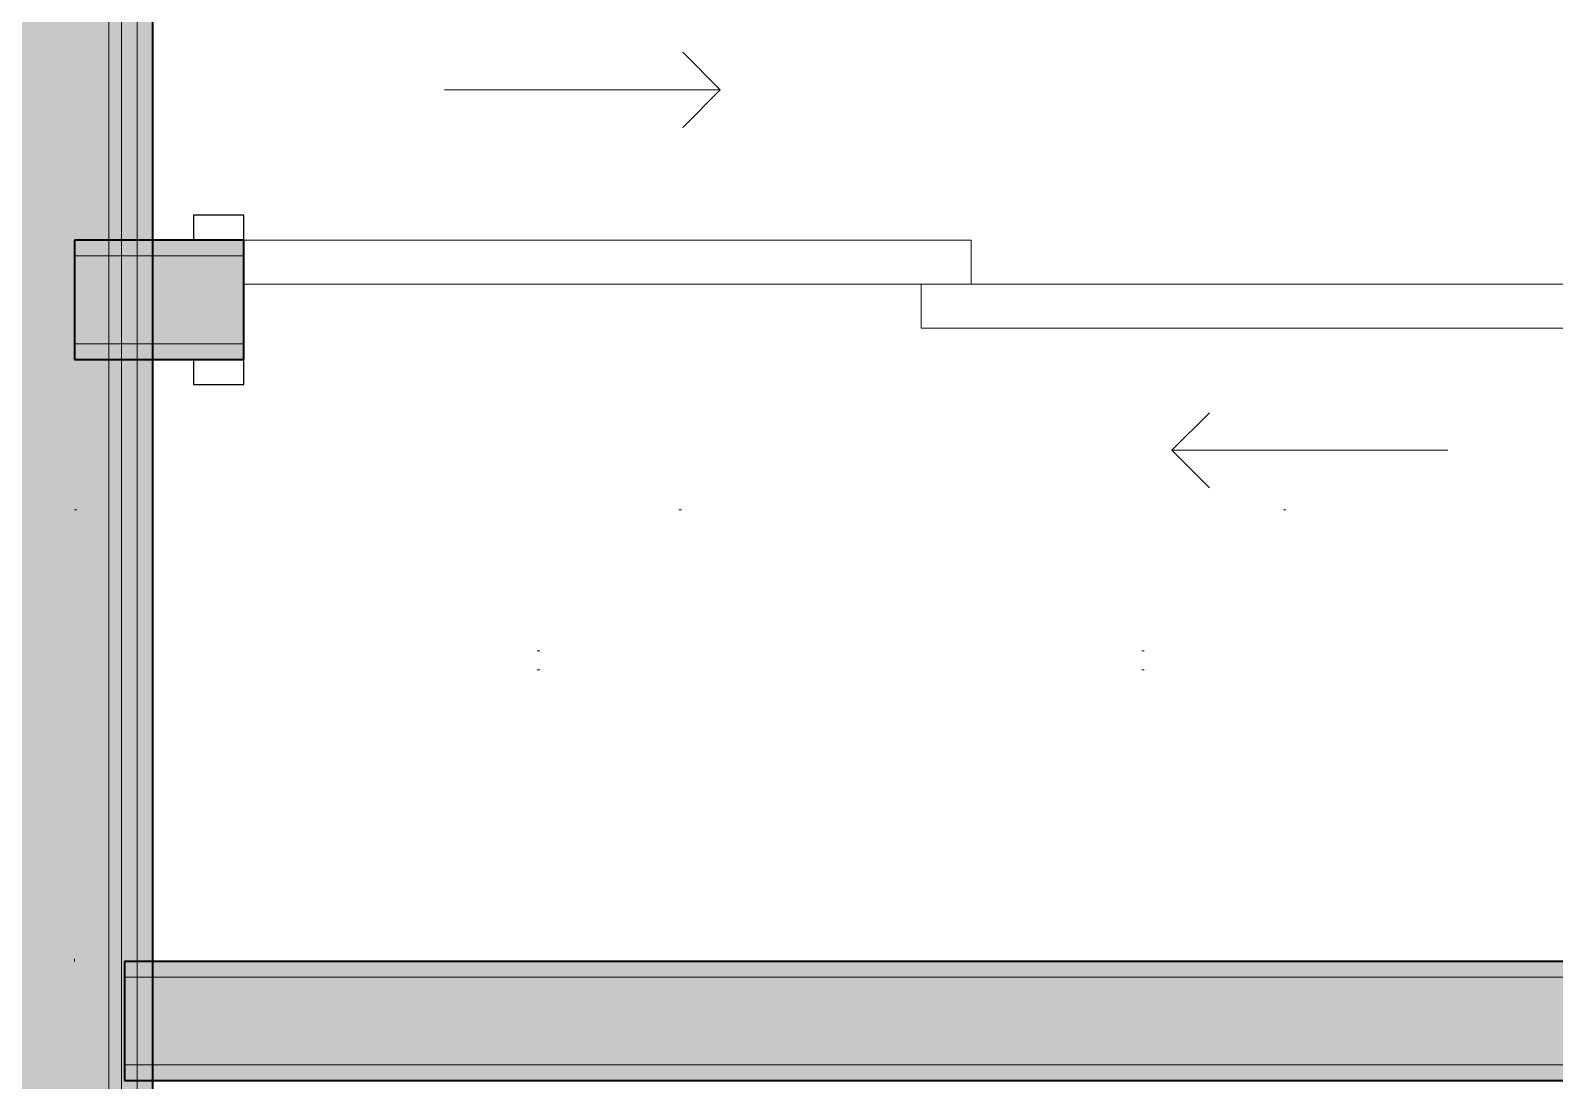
# Model space of a CAD drawing. Header units: inches. Extents: x 6 to 8416, y -388 to 6104.
# Drawn here: x 4977.2 to 5037.9, y 490.7 to 532.5 of the extents above; entities that cross this region are included whole.
import ezdxf

# ---------------------------------------------------------------- set-up
doc = ezdxf.new("R2010")
doc.units = ezdxf.units.IN
doc.header["$MEASUREMENT"] = 0
doc.linetypes.add('Dot 1_16_', pattern=[24, 0, -24])
for name, color, linetype, lineweight in [('A-DOOR', 31, 'Continuous', 18), ('A-DOOR-FRAM', 31, 'Continuous', 25), ('A-ROOM', 32, 'Continuous', 13), ('A-WALL', 113, 'Continuous', 25), ('A-WALL-PATT', 111, 'Continuous', 35), ('I-WALL', 2, 'Continuous', 25), ('Q-CASE', 31, 'Continuous', 18)]:
    doc.layers.add(name, color=color, linetype=linetype, lineweight=lineweight)

# ---------------------------------------------------------------- blocks, each defined once
blk = doc.blocks.new('CW Closet Shelf-AM - CW Closet Shelf-AM-5481446-LEVEL 3 - PLAN Copy 1 Copy 1')
at = {"layer": 'Q-CASE', "linetype": 'Dot 1_16_', "lineweight": 9}
for p, q in [((-32.637, -24), (34.113, -24)), ((34.113, -24), (34.113, -42)), ((-32.637, -35.625), (34.113, -35.625)), ((-32.637, -36.375), (34.113, -36.375)), ((34.113, -42), (-32.637, -42))]:
    blk.add_line(p, q, dxfattribs=at)
blk = doc.blocks.new('Unit-Double-Sliding-Flush-ICC ADA-AM - 56_ x 84_-FG-NR __U-S2 _ SLIDING CLOSET_-5466156-LEVEL 3 - PLAN Copy 1 Copy 1')
at = {"layer": 'A-DOOR', "lineweight": 9}
for p, q in [((-10.5, 14.875), (-9, 13.375)), ((-20, 13.375), (-9, 13.375)), ((-9, 13.375), (-10.5, 11.875)), ((1, 7.375), (-28, 7.375)), ((-28, 7.375), (-28, 5.625)), ((1, 7.375), (1, 5.625)), ((-28, 5.625), (-1, 5.625)), ((-1, 5.625), (1, 5.625)), ((1, 5.625), (-1, 5.625)), ((-1, 3.875), (-1, 5.625)), ((28, 5.625), (1, 5.625)), ((28, 3.875), (28, 5.625)), ((-1, 3.875), (28, 3.875)), ((9, -1), (10.5, 0.5)), ((10.5, -2.5), (9, -1)), ((20, -1), (9, -1))]:
    blk.add_line(p, q, dxfattribs=at)
at = {"layer": 'A-DOOR'}
for p, q in [((1, 7.375), (-28, 7.375)), ((-28, 7.375), (-28, 5.625)), ((1, 5.625), (1, 7.375)), ((-28, 5.625), (1, 5.625)), ((28, 5.625), (-1, 5.625)), ((-1, 5.625), (-1, 3.875)), ((28, 3.875), (28, 5.625)), ((-1, 3.875), (28, 3.875))]:
    blk.add_line(p, q, dxfattribs=at)
at = {"layer": 'A-DOOR-FRAM'}
for p, q in [((-28, 8.375), (-30, 8.375)), ((-30, 8.375), (-30, 7.375)), ((-28, 7.375), (-28, 8.375)), ((30, 8.375), (28, 8.375)), ((28, 8.375), (28, 7.375)), ((30, 7.375), (30, 8.375)), ((-30, 7.375), (-28, 7.375)), ((28, 7.375), (30, 7.375)), ((-28, 2.625), (-30, 2.625)), ((-30, 2.625), (-30, 1.625)), ((-28, 1.625), (-28, 2.625)), ((30, 2.625), (28, 2.625)), ((28, 2.625), (28, 1.625)), ((30, 1.625), (30, 2.625)), ((-30, 1.625), (-28, 1.625)), ((28, 1.625), (30, 1.625))]:
    blk.add_line(p, q, dxfattribs=at)
at = {"layer": 'A-DOOR-FRAM', "lineweight": 18}
for p, q in [((-28, 8.375), (-30, 8.375)), ((-30, 8.375), (-30, 7.375)), ((-28, 8.375), (-28, 7.375)), ((30, 8.375), (28, 8.375)), ((28, 8.375), (28, 7.375)), ((30, 8.375), (30, 7.375)), ((-30, 7.375), (-28, 7.375)), ((28, 7.375), (30, 7.375)), ((-28, 2.625), (-30, 2.625)), ((-30, 2.625), (-30, 1.625)), ((-28, 2.625), (-28, 1.625)), ((30, 2.625), (28, 2.625)), ((28, 2.625), (28, 1.625)), ((30, 2.625), (30, 1.625)), ((-30, 1.625), (-28, 1.625)), ((28, 1.625), (30, 1.625))]:
    blk.add_line(p, q, dxfattribs=at)

msp = doc.modelspace()

# ---------------------------------------------------------------- hatches: boundary and pattern name
at = {"layer": 'A-WALL-PATT'}
for points in [[(4980.29033733, 337.56077679), (4980.79033733, 337.56077679), (4980.79033733, 624.56077679), (4980.29033733, 624.56077679), (4980.29033733, 340.95243581)], [(4981.41533733, 337.56077679), (4981.41533733, 623.93577679), (4980.79033733, 623.93577679), (4980.79033733, 337.56077679)]]:
    msp.add_hatch(color=10, dxfattribs=at).paths.add_polyline_path(points)
at = {"layer": 'A-WALL-PATT', "lineweight": 25}
msp.add_hatch(color=10, dxfattribs=at).paths.add_polyline_path([(4981.41533733, 338.18577679), (4982.04033733, 338.18577679), (4982.04033733, 623.31077679), (4981.41533733, 623.31077679), (4981.41533733, 340.95243581)])
at = {"layer": 'A-WALL-PATT', "lineweight": 25, "transparency": 33554560}
h = msp.add_hatch(color=10, dxfattribs=at)
h.paths.add_polyline_path([(4985.66533733, 523.56077679), (4985.66533733, 524.18577679), (4978.91533733, 524.18577679), (4978.91533733, 523.56077679), (4983.38303685, 523.56077679)])
h.paths.add_polyline_path([(5041.66533733, 523.56077679), (5050.41533733, 523.56077679), (5050.41533733, 524.18577679), (5041.66533733, 524.18577679)])
at = {"layer": 'A-WALL-PATT', "transparency": 33554560}
h = msp.add_hatch(color=10, dxfattribs=at)
h.paths.add_polyline_path([(4985.66533733, 519.43577679), (4985.66533733, 520.06077679), (4978.91533733, 520.06077679), (4978.91533733, 519.43577679), (4983.38303685, 519.43577679)])
h.paths.add_polyline_path([(5041.66533733, 519.43577679), (5046.29033733, 519.43577679), (5046.29033733, 520.06077679), (5041.66533733, 520.06077679)])
at = {"layer": 'A-WALL-PATT', "lineweight": 25, "transparency": 33554560}
msp.add_hatch(color=10, dxfattribs=at).paths.add_polyline_path([(5045.66533733, 494.81077679), (5045.66533733, 495.43577679), (4980.91533733, 495.43577679), (4980.91533733, 494.81077679), (5017.12553685, 494.81077679)])
at = {"layer": 'A-WALL-PATT', "transparency": 33554560}
msp.add_hatch(color=10, dxfattribs=at).paths.add_polyline_path([(4980.91533733, 490.68577679), (5045.66533733, 490.68577679), (5045.66533733, 491.31077679), (4980.91533733, 491.31077679)])
at = {"layer": 'I-WALL'}
msp.add_hatch(color=10, dxfattribs=at).paths.add_polyline_path([(4974.79033733, 332.06077679), (4980.29033733, 332.06077679), (4980.29033733, 624.56077679), (4974.79033733, 624.56077679), (4974.79033733, 337.56077679)])
at = {"layer": 'I-WALL', "transparency": 33554560}
h = msp.add_hatch(color=10, dxfattribs=at)
h.paths.add_polyline_path([(5046.29033733, 520.06077679), (5049.79033733, 520.06077679), (5049.79033733, 523.56077679), (5041.66533733, 523.56077679), (5041.66533733, 520.06077679)])
h.paths.add_polyline_path([(4978.91533733, 520.06077679), (4985.66533733, 520.06077679), (4985.66533733, 523.56077679), (4978.91533733, 523.56077679)])
msp.add_hatch(color=10, dxfattribs=at).paths.add_polyline_path([(5046.29033733, 491.31077679), (5046.29033733, 494.81077679), (4980.91533733, 494.81077679), (4980.91533733, 491.31077679), (5045.66533733, 491.31077679)])

# ---------------------------------------------------------------- linework, layer by layer
at = {"layer": 'A-ROOM', "lineweight": 9, "flags": 128}
msp.add_lwpolyline([(5095.54033733, 623.31077679), (4982.04033733, 623.31077679), (4982.04033733, 370.93577679), (4982.04033733, 340.31077679), (4982.04033733, 338.18577679), (5014.66533733, 338.18577679), (5014.66533733, 338.68577679), (5356.66533733, 338.68577679), (5356.66533733, 467.18577679), (5448.16533733, 467.18577679), (5448.16533733, 499.68577679), (5447.66533733, 499.68577679), (5447.66533733, 842.93577679), (5448.16533733, 842.93577679), (5448.16533733, 883.68577679), (5398.91708991, 883.68577679), (5398.91708991, 912.43577679), (5373.66533733, 912.43577679), (5290.91533733, 912.43577679), (5290.91533733, 914.43577679), (5163.04033733, 914.43577679), (5163.04033733, 563.31077679), (5095.54033733, 563.31077679)], close=True, dxfattribs=at)
at = {"layer": 'A-WALL', "lineweight": 9}
for p, q in [((4980.29033733, 624.56077679), (4980.29033733, 337.56077679)), ((4980.79033733, 624.56077679), (4980.79033733, 337.56077679)), ((4981.41533733, 623.93577679), (4981.41533733, 338.18577679)), ((4978.91533733, 523.56077679), (4985.66533733, 523.56077679)), ((4978.91533733, 520.06077679), (4985.66533733, 520.06077679)), ((4980.91533733, 494.81077679), (5046.29033733, 494.81077679)), ((4980.91533733, 491.31077679), (5046.29033733, 491.31077679))]:
    msp.add_line(p, q, dxfattribs=at)
at = {"layer": 'I-WALL', "lineweight": 35}
for p, q in [((4982.04033733, 338.18577679), (4982.04033733, 623.31077679)), ((4985.66533733, 524.18577679), (4978.91533733, 524.18577679)), ((4978.91533733, 524.18577679), (4978.91533733, 519.43577679)), ((4985.66533733, 519.43577679), (4985.66533733, 524.18577679)), ((4978.91533733, 519.43577679), (4985.66533733, 519.43577679)), ((5045.66533733, 495.43577679), (4980.91533733, 495.43577679)), ((4980.91533733, 495.43577679), (4980.91533733, 490.68577679)), ((4980.91533733, 490.68577679), (5045.66533733, 490.68577679))]:
    msp.add_line(p, q, dxfattribs=at)

# ---------------------------------------------------------------- block references
at = {"layer": 'A-DOOR'}
msp.add_blockref('Unit-Double-Sliding-Flush-ICC ADA-AM - 56_ x 84_-FG-NR __U-S2 _ SLIDING CLOSET_-5466156-LEVEL 3 - PLAN Copy 1 Copy 1', (5013.66533733, 516.81077679), dxfattribs=at)
at = {"layer": 'Q-CASE', "rotation": 180}
msp.add_blockref('CW Closet Shelf-AM - CW Closet Shelf-AM-5481446-LEVEL 3 - PLAN Copy 1 Copy 1', (5013.02804225, 471.43577679), dxfattribs=at)

doc.saveas('drawing.dxf')
